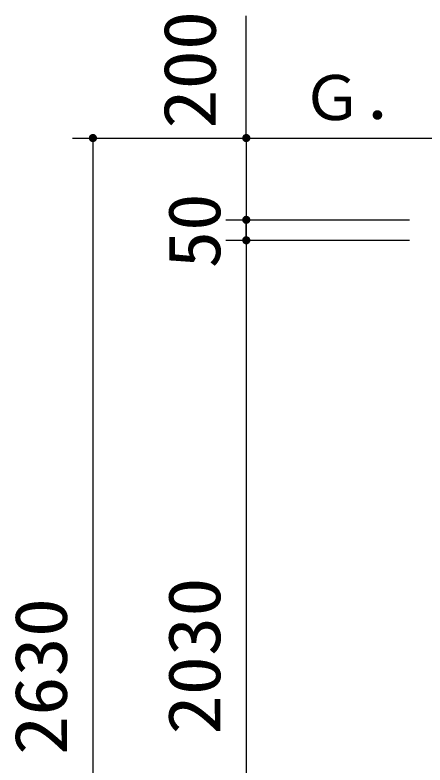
# Model space of a CAD drawing. Units: millimetres, scale not verified. Extents: x -14850 to 14850, y -10500 to 10500.
# Drawn here: x -1996 to -994, y -4372 to -2538 of the extents above; entities that cross this region are included whole.
import ezdxf
from ezdxf.enums import TextEntityAlignment as Align

# ---------------------------------------------------------------- set-up
doc = ezdxf.new("R2010")
doc.units = ezdxf.units.MM
doc.header["$LTSCALE"] = 50
doc.layers.add('0-0_0-2', color=5, linetype='Continuous', lineweight=25)
doc.layers.add('0-2_0-1', color=5, linetype='Continuous', lineweight=25)
doc.styles.add('ＭＳ ゴシック', font='')
doc.styles.get('ＭＳ ゴシック').set_extended_font_data('MS Gothic')

msp = doc.modelspace()

# ---------------------------------------------------------------- linework, layer by layer
at = {"layer": '0-2_0-1', "color": 2}
for p, q in [((-1430.47, -2838.8), (-1430.47, -2540.01)), ((-1855.47, -2838.8), (2408.32, -2838.8)), ((-1805.47, -2838.8), (-1805.47, -5468.8)), ((-1430.47, -2838.8), (-1430.47, -3038.8)), ((-1480.47, -3038.8), (-1031.17, -3038.8)), ((-1430.47, -3088.8), (-1430.47, -3038.8)), ((-1430.47, -3038.8), (-1430.47, -3088.8)), ((-1480.47, -3088.8), (-1031.17, -3088.8)), ((-1480.47, -3088.8), (-1031.17, -3088.8)), ((-1430.47, -3088.8), (-1430.47, -5118.8))]:
    msp.add_line(p, q, dxfattribs=at)
at = {"layer": '0-2_0-1'}
for points in [[(-1815.45, -2838.17), (-1805.47, -2838.8), (-1815.47, -2838.8)], [(-1815.47, -2838.8), (-1805.47, -2838.8), (-1815.39, -2840.05)], [(-1815.3, -2836.92), (-1805.47, -2838.8), (-1815.45, -2838.17)], [(-1815.39, -2840.05), (-1805.47, -2838.8), (-1815.16, -2841.28)], [(-1814.98, -2835.71), (-1805.47, -2838.8), (-1815.3, -2836.92)], [(-1815.16, -2841.28), (-1805.47, -2838.8), (-1814.77, -2842.48)], [(-1814.52, -2834.54), (-1805.47, -2838.8), (-1814.98, -2835.71)], [(-1814.77, -2842.48), (-1805.47, -2838.8), (-1805.47, -2848.8)], [(-1814.77, -2842.48), (-1806.1, -2848.78), (-1814.24, -2843.61)], [(-1814.77, -2842.48), (-1805.47, -2848.8), (-1806.1, -2848.78)], [(-1813.92, -2833.44), (-1805.47, -2838.8), (-1814.52, -2834.54)], [(-1813.18, -2832.42), (-1805.47, -2838.8), (-1813.92, -2833.44)], [(-1813.18, -2832.42), (-1805.47, -2828.8), (-1805.47, -2838.8)], [(-1812.32, -2831.51), (-1805.47, -2828.8), (-1813.18, -2832.42)], [(-1811.35, -2830.71), (-1805.47, -2828.8), (-1812.32, -2831.51)], [(-1810.29, -2830.03), (-1805.47, -2828.8), (-1811.35, -2830.71)], [(-1809.15, -2829.5), (-1805.47, -2828.8), (-1810.29, -2830.03)], [(-1807.96, -2829.11), (-1805.47, -2828.8), (-1809.15, -2829.5)], [(-1806.73, -2828.87), (-1805.47, -2828.8), (-1807.96, -2829.11)], [(-1805.47, -2828.8), (-1795.47, -2838.8), (-1805.47, -2838.8)], [(-1805.47, -2828.8), (-1795.55, -2837.54), (-1795.47, -2838.8)], [(-1805.47, -2828.8), (-1795.79, -2836.31), (-1795.55, -2837.54)], [(-1805.47, -2828.8), (-1796.18, -2835.11), (-1795.79, -2836.31)], [(-1805.47, -2828.8), (-1796.71, -2833.98), (-1796.18, -2835.11)], [(-1804.85, -2828.82), (-1796.71, -2833.98), (-1805.47, -2828.8)], [(-1805.47, -2838.8), (-1804.22, -2848.72), (-1805.47, -2848.8)], [(-1805.47, -2838.8), (-1802.99, -2848.48), (-1804.22, -2848.72)], [(-1805.47, -2838.8), (-1801.79, -2848.09), (-1802.99, -2848.48)], [(-1805.47, -2838.8), (-1800.66, -2847.56), (-1801.79, -2848.09)], [(-1805.47, -2838.8), (-1799.6, -2846.89), (-1800.66, -2847.56)], [(-1805.47, -2838.8), (-1798.63, -2846.09), (-1799.6, -2846.89)], [(-1805.47, -2838.8), (-1797.77, -2845.17), (-1798.63, -2846.09)], [(-1805.47, -2838.8), (-1797.03, -2844.15), (-1797.77, -2845.17)], [(-1805.47, -2838.8), (-1796.42, -2843.05), (-1797.03, -2844.15)], [(-1795.47, -2838.8), (-1796.42, -2843.05), (-1805.47, -2838.8)], [(-1803.6, -2828.97), (-1796.71, -2833.98), (-1804.85, -2828.82)], [(-1803.6, -2828.97), (-1797.38, -2832.92), (-1796.71, -2833.98)], [(-1802.38, -2829.29), (-1797.38, -2832.92), (-1803.6, -2828.97)], [(-1802.38, -2829.29), (-1798.18, -2831.95), (-1797.38, -2832.92)], [(-1801.22, -2829.75), (-1798.18, -2831.95), (-1802.38, -2829.29)], [(-1801.22, -2829.75), (-1799.1, -2831.09), (-1798.18, -2831.95)], [(-1800.11, -2830.35), (-1799.1, -2831.09), (-1801.22, -2829.75)], [(-1795.47, -2838.8), (-1795.96, -2841.89), (-1796.42, -2843.05)], [(-1795.47, -2838.8), (-1795.65, -2840.67), (-1795.96, -2841.89)], [(-1795.47, -2838.8), (-1795.49, -2839.42), (-1795.65, -2840.67)], [(-1440.45, -2838.17), (-1430.47, -2838.8), (-1440.47, -2838.8)], [(-1440.47, -2838.8), (-1430.47, -2838.8), (-1440.39, -2840.05)], [(-1440.3, -2836.92), (-1430.47, -2838.8), (-1440.45, -2838.17)], [(-1440.39, -2840.05), (-1430.47, -2838.8), (-1440.16, -2841.28)], [(-1439.98, -2835.71), (-1430.47, -2838.8), (-1440.3, -2836.92)], [(-1440.16, -2841.28), (-1430.47, -2838.8), (-1439.77, -2842.48)], [(-1439.52, -2834.54), (-1430.47, -2838.8), (-1439.98, -2835.71)], [(-1439.77, -2842.48), (-1430.47, -2838.8), (-1439.24, -2843.61)], [(-1438.92, -2833.44), (-1430.47, -2838.8), (-1439.52, -2834.54)], [(-1439.24, -2843.61), (-1430.47, -2838.8), (-1438.56, -2844.67)], [(-1438.92, -2833.44), (-1430.47, -2828.8), (-1430.47, -2838.8)], [(-1438.18, -2832.42), (-1430.47, -2828.8), (-1438.92, -2833.44)], [(-1438.56, -2844.67), (-1430.47, -2838.8), (-1430.47, -2848.8)], [(-1437.32, -2831.51), (-1430.47, -2828.8), (-1438.18, -2832.42)], [(-1436.35, -2830.71), (-1430.47, -2828.8), (-1437.32, -2831.51)], [(-1435.29, -2830.03), (-1430.47, -2828.8), (-1436.35, -2830.71)], [(-1434.15, -2829.5), (-1430.47, -2828.8), (-1435.29, -2830.03)], [(-1432.96, -2829.11), (-1430.47, -2828.8), (-1434.15, -2829.5)], [(-1431.73, -2828.87), (-1430.47, -2828.8), (-1432.96, -2829.11)], [(-1430.47, -2828.8), (-1420.47, -2838.8), (-1430.47, -2838.8)], [(-1430.47, -2828.8), (-1420.55, -2837.54), (-1420.47, -2838.8)], [(-1430.47, -2828.8), (-1420.79, -2836.31), (-1420.55, -2837.54)], [(-1430.47, -2828.8), (-1421.18, -2835.11), (-1420.79, -2836.31)], [(-1430.47, -2828.8), (-1421.71, -2833.98), (-1421.18, -2835.11)], [(-1430.47, -2828.8), (-1422.38, -2832.92), (-1421.71, -2833.98)], [(-1430.47, -2828.8), (-1423.18, -2831.95), (-1422.38, -2832.92)], [(-1429.85, -2828.82), (-1423.18, -2831.95), (-1430.47, -2828.8)], [(-1430.47, -2838.8), (-1429.22, -2848.72), (-1430.47, -2848.8)], [(-1430.47, -2838.8), (-1427.99, -2848.48), (-1429.22, -2848.72)], [(-1430.47, -2838.8), (-1426.79, -2848.09), (-1427.99, -2848.48)], [(-1430.47, -2838.8), (-1425.66, -2847.56), (-1426.79, -2848.09)], [(-1430.47, -2838.8), (-1424.6, -2846.89), (-1425.66, -2847.56)], [(-1430.47, -2838.8), (-1423.63, -2846.09), (-1424.6, -2846.89)], [(-1430.47, -2838.8), (-1422.77, -2845.17), (-1423.63, -2846.09)], [(-1430.47, -2838.8), (-1422.03, -2844.15), (-1422.77, -2845.17)], [(-1430.47, -2838.8), (-1421.42, -2843.05), (-1422.03, -2844.15)], [(-1420.47, -2838.8), (-1421.42, -2843.05), (-1430.47, -2838.8)], [(-1428.6, -2828.97), (-1423.18, -2831.95), (-1429.85, -2828.82)], [(-1428.6, -2828.97), (-1424.1, -2831.09), (-1423.18, -2831.95)], [(-1427.38, -2829.29), (-1424.1, -2831.09), (-1428.6, -2828.97)], [(-1427.38, -2829.29), (-1425.11, -2830.35), (-1424.1, -2831.09)], [(-1426.22, -2829.75), (-1425.11, -2830.35), (-1427.38, -2829.29)], [(-1420.47, -2838.8), (-1420.96, -2841.89), (-1421.42, -2843.05)], [(-1420.47, -2838.8), (-1420.65, -2840.67), (-1420.96, -2841.89)], [(-1420.47, -2838.8), (-1420.49, -2839.42), (-1420.65, -2840.67)], [(-1814.24, -2843.61), (-1807.35, -2848.62), (-1813.56, -2844.67)], [(-1814.24, -2843.61), (-1806.1, -2848.78), (-1807.35, -2848.62)], [(-1813.56, -2844.67), (-1808.56, -2848.31), (-1812.76, -2845.64)], [(-1813.56, -2844.67), (-1807.35, -2848.62), (-1808.56, -2848.31)], [(-1812.76, -2845.64), (-1809.73, -2847.84), (-1811.85, -2846.5)], [(-1812.76, -2845.64), (-1808.56, -2848.31), (-1809.73, -2847.84)], [(-1811.85, -2846.5), (-1809.73, -2847.84), (-1810.83, -2847.24)], [(-1438.56, -2844.67), (-1431.1, -2848.78), (-1437.76, -2845.64)], [(-1438.56, -2844.67), (-1430.47, -2848.8), (-1431.1, -2848.78)], [(-1437.76, -2845.64), (-1432.35, -2848.62), (-1436.85, -2846.5)], [(-1437.76, -2845.64), (-1431.1, -2848.78), (-1432.35, -2848.62)], [(-1436.85, -2846.5), (-1433.56, -2848.31), (-1435.83, -2847.24)], [(-1436.85, -2846.5), (-1432.35, -2848.62), (-1433.56, -2848.31)], [(-1435.83, -2847.24), (-1433.56, -2848.31), (-1434.73, -2847.84)], [(-1440.45, -3038.17), (-1430.47, -3038.8), (-1440.47, -3038.8)], [(-1440.47, -3038.8), (-1430.47, -3038.8), (-1440.39, -3040.05)], [(-1440.3, -3036.92), (-1430.47, -3038.8), (-1440.45, -3038.17)], [(-1440.39, -3040.05), (-1430.47, -3038.8), (-1440.16, -3041.28)], [(-1439.98, -3035.71), (-1430.47, -3038.8), (-1440.3, -3036.92)], [(-1440.16, -3041.28), (-1430.47, -3038.8), (-1439.77, -3042.48)], [(-1439.52, -3034.54), (-1430.47, -3038.8), (-1439.98, -3035.71)], [(-1439.77, -3042.48), (-1430.47, -3038.8), (-1439.24, -3043.61)], [(-1438.92, -3033.44), (-1430.47, -3038.8), (-1439.52, -3034.54)], [(-1439.24, -3043.61), (-1430.47, -3038.8), (-1438.56, -3044.67)], [(-1438.92, -3033.44), (-1430.47, -3028.8), (-1430.47, -3038.8)], [(-1438.18, -3032.42), (-1430.47, -3028.8), (-1438.92, -3033.44)], [(-1438.56, -3044.67), (-1430.47, -3038.8), (-1430.47, -3048.8)], [(-1437.32, -3031.51), (-1430.47, -3028.8), (-1438.18, -3032.42)], [(-1436.35, -3030.71), (-1430.47, -3028.8), (-1437.32, -3031.51)], [(-1435.29, -3030.03), (-1430.47, -3028.8), (-1436.35, -3030.71)], [(-1434.15, -3029.5), (-1430.47, -3028.8), (-1435.29, -3030.03)], [(-1432.96, -3029.11), (-1430.47, -3028.8), (-1434.15, -3029.5)], [(-1431.73, -3028.87), (-1430.47, -3028.8), (-1432.96, -3029.11)], [(-1430.47, -3028.8), (-1420.47, -3038.8), (-1430.47, -3038.8)], [(-1430.47, -3028.8), (-1420.55, -3037.54), (-1420.47, -3038.8)], [(-1430.47, -3028.8), (-1420.79, -3036.31), (-1420.55, -3037.54)], [(-1430.47, -3028.8), (-1421.18, -3035.11), (-1420.79, -3036.31)], [(-1430.47, -3028.8), (-1421.71, -3033.98), (-1421.18, -3035.11)], [(-1430.47, -3028.8), (-1422.38, -3032.92), (-1421.71, -3033.98)], [(-1430.47, -3028.8), (-1423.18, -3031.95), (-1422.38, -3032.92)], [(-1429.85, -3028.82), (-1423.18, -3031.95), (-1430.47, -3028.8)], [(-1430.47, -3038.8), (-1429.22, -3048.72), (-1430.47, -3048.8)], [(-1430.47, -3038.8), (-1427.99, -3048.48), (-1429.22, -3048.72)], [(-1430.47, -3038.8), (-1426.79, -3048.09), (-1427.99, -3048.48)], [(-1430.47, -3038.8), (-1425.66, -3047.56), (-1426.79, -3048.09)], [(-1430.47, -3038.8), (-1424.6, -3046.89), (-1425.66, -3047.56)], [(-1430.47, -3038.8), (-1423.63, -3046.09), (-1424.6, -3046.89)], [(-1430.47, -3038.8), (-1422.77, -3045.17), (-1423.63, -3046.09)], [(-1430.47, -3038.8), (-1422.03, -3044.15), (-1422.77, -3045.17)], [(-1430.47, -3038.8), (-1421.42, -3043.05), (-1422.03, -3044.15)], [(-1430.47, -3038.8), (-1420.96, -3041.89), (-1421.42, -3043.05)], [(-1420.47, -3038.8), (-1420.96, -3041.89), (-1430.47, -3038.8)], [(-1428.6, -3028.97), (-1423.18, -3031.95), (-1429.85, -3028.82)], [(-1428.6, -3028.97), (-1424.1, -3031.09), (-1423.18, -3031.95)], [(-1427.38, -3029.29), (-1424.1, -3031.09), (-1428.6, -3028.97)], [(-1427.38, -3029.29), (-1425.11, -3030.35), (-1424.1, -3031.09)], [(-1426.22, -3029.75), (-1425.11, -3030.35), (-1427.38, -3029.29)], [(-1420.47, -3038.8), (-1420.65, -3040.67), (-1420.96, -3041.89)], [(-1420.47, -3038.8), (-1420.49, -3039.42), (-1420.65, -3040.67)], [(-1438.56, -3044.67), (-1431.1, -3048.78), (-1437.76, -3045.64)], [(-1438.56, -3044.67), (-1430.47, -3048.8), (-1431.1, -3048.78)], [(-1437.76, -3045.64), (-1432.35, -3048.62), (-1436.85, -3046.5)], [(-1437.76, -3045.64), (-1431.1, -3048.78), (-1432.35, -3048.62)], [(-1436.85, -3046.5), (-1433.56, -3048.31), (-1435.83, -3047.24)], [(-1436.85, -3046.5), (-1432.35, -3048.62), (-1433.56, -3048.31)], [(-1435.83, -3047.24), (-1433.56, -3048.31), (-1434.73, -3047.84)], [(-1439.52, -3084.54), (-1430.47, -3078.8), (-1430.47, -3088.8)], [(-1438.92, -3083.44), (-1430.47, -3078.8), (-1439.52, -3084.54)], [(-1439.52, -3084.54), (-1430.47, -3078.8), (-1430.47, -3088.8)], [(-1438.92, -3083.44), (-1430.47, -3078.8), (-1439.52, -3084.54)], [(-1438.18, -3082.42), (-1430.47, -3078.8), (-1438.92, -3083.44)], [(-1438.18, -3082.42), (-1430.47, -3078.8), (-1438.92, -3083.44)], [(-1437.32, -3081.51), (-1430.47, -3078.8), (-1438.18, -3082.42)], [(-1437.32, -3081.51), (-1430.47, -3078.8), (-1438.18, -3082.42)], [(-1436.35, -3080.71), (-1430.47, -3078.8), (-1437.32, -3081.51)], [(-1436.35, -3080.71), (-1430.47, -3078.8), (-1437.32, -3081.51)], [(-1435.29, -3080.03), (-1430.47, -3078.8), (-1436.35, -3080.71)], [(-1435.29, -3080.03), (-1430.47, -3078.8), (-1436.35, -3080.71)], [(-1434.15, -3079.5), (-1430.47, -3078.8), (-1435.29, -3080.03)], [(-1434.15, -3079.5), (-1430.47, -3078.8), (-1435.29, -3080.03)], [(-1432.96, -3079.11), (-1430.47, -3078.8), (-1434.15, -3079.5)], [(-1432.96, -3079.11), (-1430.47, -3078.8), (-1434.15, -3079.5)], [(-1431.73, -3078.87), (-1430.47, -3078.8), (-1432.96, -3079.11)], [(-1431.73, -3078.87), (-1430.47, -3078.8), (-1432.96, -3079.11)], [(-1430.47, -3078.8), (-1420.47, -3088.8), (-1430.47, -3088.8)], [(-1430.47, -3078.8), (-1420.55, -3087.54), (-1420.47, -3088.8)], [(-1430.47, -3078.8), (-1420.79, -3086.31), (-1420.55, -3087.54)], [(-1430.47, -3078.8), (-1421.18, -3085.11), (-1420.79, -3086.31)], [(-1430.47, -3078.8), (-1421.71, -3083.98), (-1421.18, -3085.11)], [(-1430.47, -3078.8), (-1422.38, -3082.92), (-1421.71, -3083.98)], [(-1430.47, -3078.8), (-1423.18, -3081.95), (-1422.38, -3082.92)], [(-1429.85, -3078.82), (-1423.18, -3081.95), (-1430.47, -3078.8)], [(-1430.47, -3078.8), (-1420.47, -3088.8), (-1430.47, -3088.8)], [(-1430.47, -3078.8), (-1420.55, -3087.54), (-1420.47, -3088.8)], [(-1430.47, -3078.8), (-1420.79, -3086.31), (-1420.55, -3087.54)], [(-1430.47, -3078.8), (-1421.18, -3085.11), (-1420.79, -3086.31)], [(-1430.47, -3078.8), (-1421.71, -3083.98), (-1421.18, -3085.11)], [(-1430.47, -3078.8), (-1422.38, -3082.92), (-1421.71, -3083.98)], [(-1430.47, -3078.8), (-1423.18, -3081.95), (-1422.38, -3082.92)], [(-1429.85, -3078.82), (-1423.18, -3081.95), (-1430.47, -3078.8)], [(-1429.85, -3078.82), (-1424.1, -3081.09), (-1423.18, -3081.95)], [(-1428.6, -3078.97), (-1424.1, -3081.09), (-1429.85, -3078.82)], [(-1429.85, -3078.82), (-1424.1, -3081.09), (-1423.18, -3081.95)], [(-1428.6, -3078.97), (-1424.1, -3081.09), (-1429.85, -3078.82)], [(-1428.6, -3078.97), (-1425.11, -3080.35), (-1424.1, -3081.09)], [(-1427.38, -3079.29), (-1425.11, -3080.35), (-1428.6, -3078.97)], [(-1428.6, -3078.97), (-1425.11, -3080.35), (-1424.1, -3081.09)], [(-1427.38, -3079.29), (-1425.11, -3080.35), (-1428.6, -3078.97)], [(-1427.38, -3079.29), (-1426.22, -3079.75), (-1425.11, -3080.35)], [(-1427.38, -3079.29), (-1426.22, -3079.75), (-1425.11, -3080.35)], [(-1440.45, -3088.17), (-1430.47, -3088.8), (-1440.47, -3088.8)], [(-1440.45, -3088.17), (-1430.47, -3088.8), (-1440.47, -3088.8)], [(-1440.47, -3088.8), (-1430.47, -3088.8), (-1440.39, -3090.05)], [(-1440.47, -3088.8), (-1430.47, -3088.8), (-1440.39, -3090.05)], [(-1440.3, -3086.92), (-1430.47, -3088.8), (-1440.45, -3088.17)], [(-1440.3, -3086.92), (-1430.47, -3088.8), (-1440.45, -3088.17)], [(-1440.39, -3090.05), (-1430.47, -3088.8), (-1440.16, -3091.28)], [(-1440.39, -3090.05), (-1430.47, -3088.8), (-1440.16, -3091.28)], [(-1439.98, -3085.71), (-1430.47, -3088.8), (-1440.3, -3086.92)], [(-1439.98, -3085.71), (-1430.47, -3088.8), (-1440.3, -3086.92)], [(-1440.16, -3091.28), (-1430.47, -3088.8), (-1439.77, -3092.48)], [(-1440.16, -3091.28), (-1430.47, -3088.8), (-1439.77, -3092.48)], [(-1439.52, -3084.54), (-1430.47, -3088.8), (-1439.98, -3085.71)], [(-1439.52, -3084.54), (-1430.47, -3088.8), (-1439.98, -3085.71)], [(-1439.77, -3092.48), (-1430.47, -3088.8), (-1439.24, -3093.61)], [(-1439.77, -3092.48), (-1430.47, -3088.8), (-1439.24, -3093.61)], [(-1439.24, -3093.61), (-1430.47, -3088.8), (-1438.56, -3094.67)], [(-1439.24, -3093.61), (-1430.47, -3088.8), (-1438.56, -3094.67)], [(-1438.56, -3094.67), (-1430.47, -3088.8), (-1430.47, -3098.8)], [(-1438.56, -3094.67), (-1430.47, -3088.8), (-1430.47, -3098.8)], [(-1438.56, -3094.67), (-1430.47, -3098.8), (-1437.76, -3095.64)], [(-1438.56, -3094.67), (-1430.47, -3098.8), (-1437.76, -3095.64)], [(-1437.76, -3095.64), (-1431.1, -3098.78), (-1436.85, -3096.5)], [(-1437.76, -3095.64), (-1430.47, -3098.8), (-1431.1, -3098.78)], [(-1437.76, -3095.64), (-1431.1, -3098.78), (-1436.85, -3096.5)], [(-1437.76, -3095.64), (-1430.47, -3098.8), (-1431.1, -3098.78)], [(-1436.85, -3096.5), (-1432.35, -3098.62), (-1435.83, -3097.24)], [(-1436.85, -3096.5), (-1431.1, -3098.78), (-1432.35, -3098.62)], [(-1436.85, -3096.5), (-1432.35, -3098.62), (-1435.83, -3097.24)], [(-1436.85, -3096.5), (-1431.1, -3098.78), (-1432.35, -3098.62)], [(-1435.83, -3097.24), (-1433.56, -3098.31), (-1434.73, -3097.84)], [(-1435.83, -3097.24), (-1432.35, -3098.62), (-1433.56, -3098.31)], [(-1435.83, -3097.24), (-1433.56, -3098.31), (-1434.73, -3097.84)], [(-1435.83, -3097.24), (-1432.35, -3098.62), (-1433.56, -3098.31)], [(-1430.47, -3088.8), (-1429.22, -3098.72), (-1430.47, -3098.8)], [(-1430.47, -3088.8), (-1427.99, -3098.48), (-1429.22, -3098.72)], [(-1430.47, -3088.8), (-1426.79, -3098.09), (-1427.99, -3098.48)], [(-1430.47, -3088.8), (-1425.66, -3097.56), (-1426.79, -3098.09)], [(-1430.47, -3088.8), (-1424.6, -3096.89), (-1425.66, -3097.56)], [(-1430.47, -3088.8), (-1423.63, -3096.09), (-1424.6, -3096.89)], [(-1430.47, -3088.8), (-1422.77, -3095.17), (-1423.63, -3096.09)], [(-1430.47, -3088.8), (-1422.03, -3094.15), (-1422.77, -3095.17)], [(-1430.47, -3088.8), (-1421.42, -3093.05), (-1422.03, -3094.15)], [(-1430.47, -3088.8), (-1420.96, -3091.89), (-1421.42, -3093.05)], [(-1420.47, -3088.8), (-1420.96, -3091.89), (-1430.47, -3088.8)], [(-1430.47, -3088.8), (-1429.22, -3098.72), (-1430.47, -3098.8)], [(-1430.47, -3088.8), (-1427.99, -3098.48), (-1429.22, -3098.72)], [(-1430.47, -3088.8), (-1426.79, -3098.09), (-1427.99, -3098.48)], [(-1430.47, -3088.8), (-1425.66, -3097.56), (-1426.79, -3098.09)], [(-1430.47, -3088.8), (-1424.6, -3096.89), (-1425.66, -3097.56)], [(-1430.47, -3088.8), (-1423.63, -3096.09), (-1424.6, -3096.89)], [(-1430.47, -3088.8), (-1422.77, -3095.17), (-1423.63, -3096.09)], [(-1430.47, -3088.8), (-1422.03, -3094.15), (-1422.77, -3095.17)], [(-1430.47, -3088.8), (-1421.42, -3093.05), (-1422.03, -3094.15)], [(-1430.47, -3088.8), (-1420.96, -3091.89), (-1421.42, -3093.05)], [(-1420.47, -3088.8), (-1420.96, -3091.89), (-1430.47, -3088.8)], [(-1420.47, -3088.8), (-1420.65, -3090.67), (-1420.96, -3091.89)], [(-1420.47, -3088.8), (-1420.65, -3090.67), (-1420.96, -3091.89)], [(-1420.47, -3088.8), (-1420.49, -3089.42), (-1420.65, -3090.67)], [(-1420.47, -3088.8), (-1420.49, -3089.42), (-1420.65, -3090.67)]]:
    msp.add_solid(points, dxfattribs=at)

# ---------------------------------------------------------------- texts
at = {"layer": '0-0_0-2', "color": 4, "style": 'ＭＳ ゴシック'}
msp.add_text('Ｇ．Ｌ', height=110, rotation=0.002, dxfattribs=at).set_placement((-1295.73, -2827.79), align=Align.BOTTOM_LEFT)
at = {"layer": '0-2_0-1', "color": 4, "style": 'ＭＳ ゴシック'}
for s, width, p in [('200', 1.1, (-1466.55, -2815.99)), ('50', 1.05, (-1455.47, -3157.55)), ('50', 1.05, (-1455.47, -3157.55)), ('2030', 1.1, (-1455.47, -4297.55)), ('2630', 1.1, (-1830.47, -4347.55))]:
    msp.add_text(s, height=128.4, rotation=90, dxfattribs=dict(at, width=width)).set_placement(p, align=Align.BOTTOM_LEFT)

doc.saveas('drawing.dxf')
